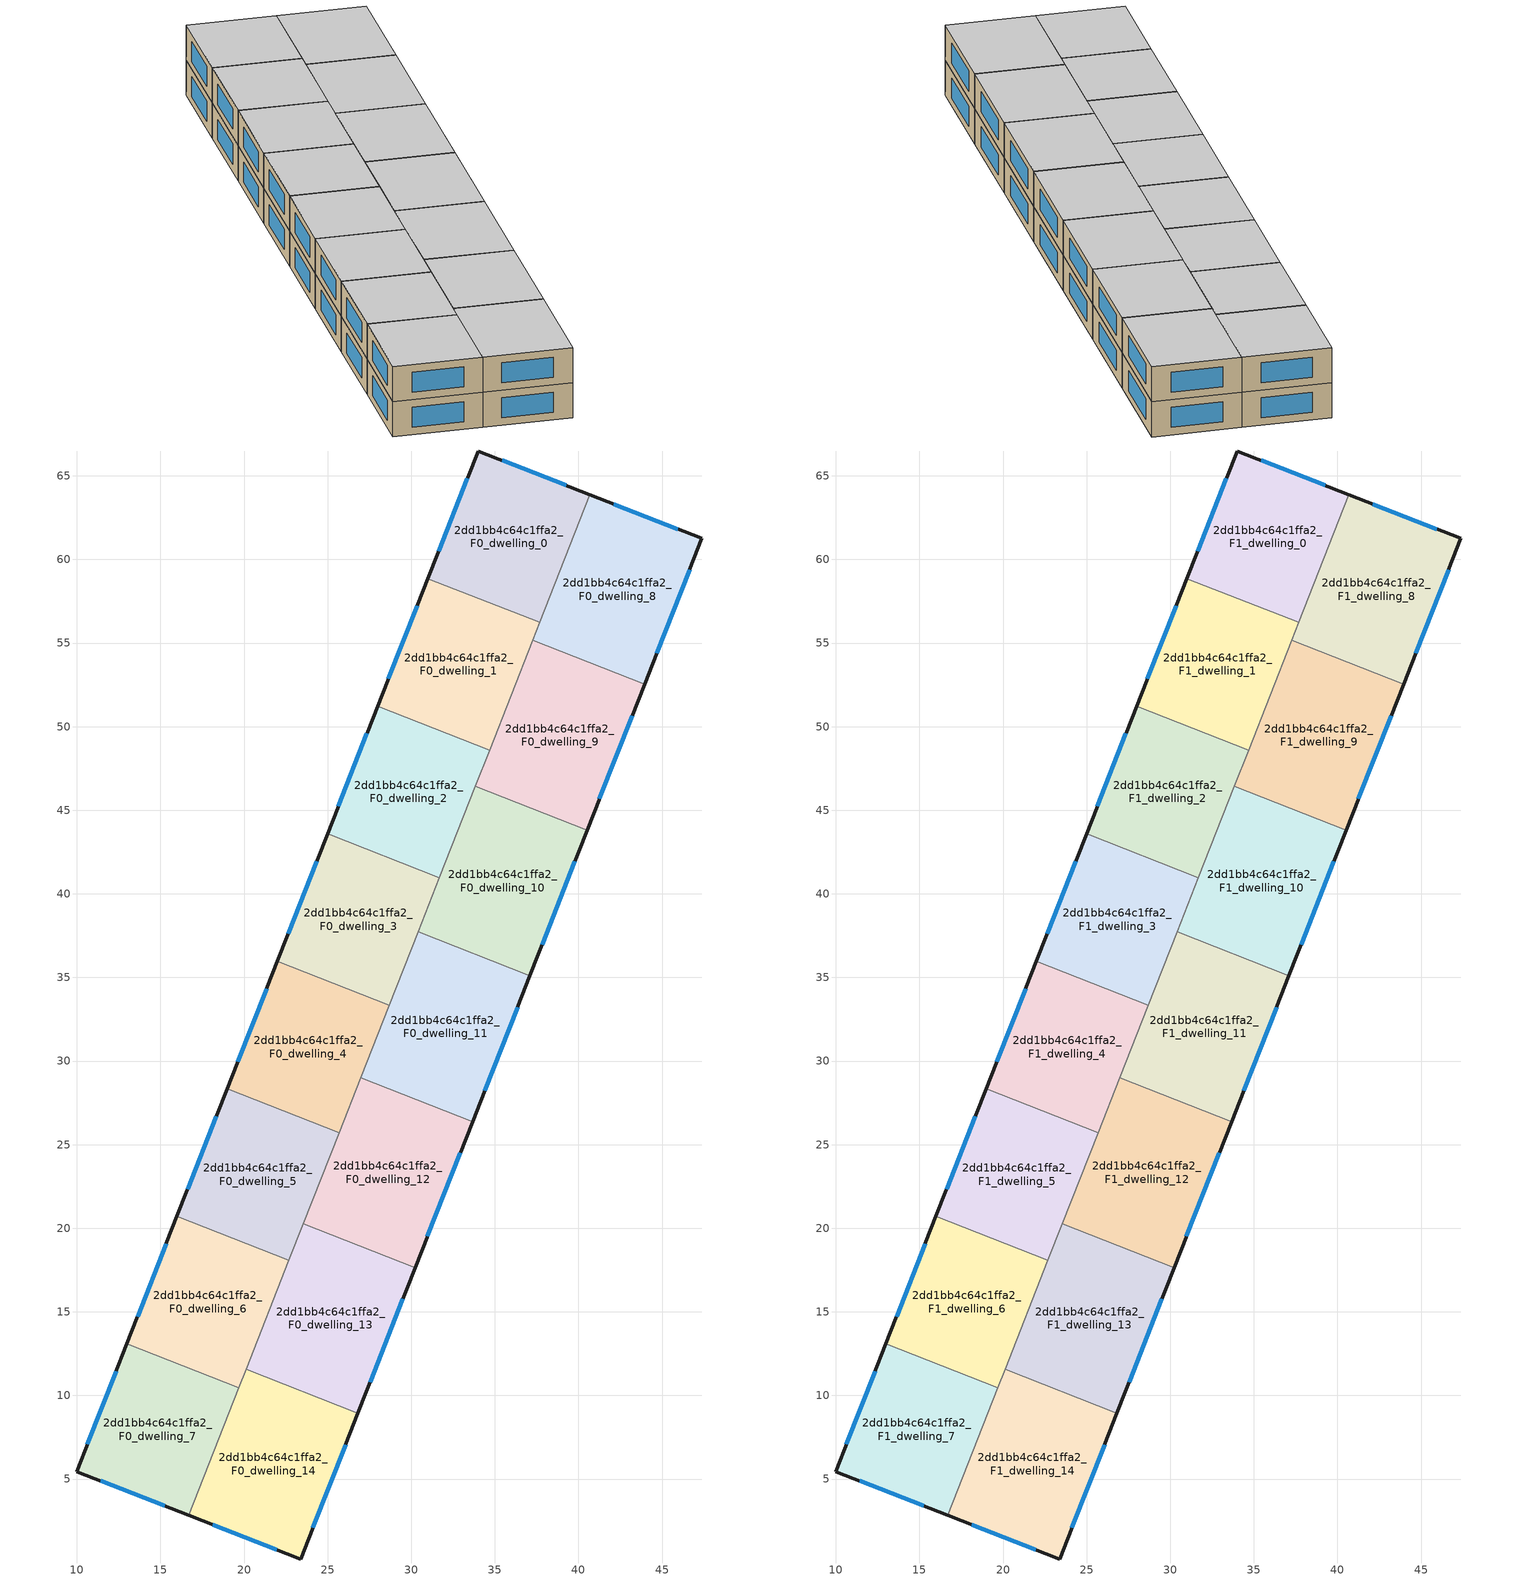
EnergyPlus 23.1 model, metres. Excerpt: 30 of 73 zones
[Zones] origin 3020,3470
2dd1bb4c64c1ffa2_F0_dwelling_0
 floor ground (EU_floor_Construction): 40.69,63.87 37.68,56.23 31,58.86 34,66.49 z0
 wall outside (EU_wall_Construction): 40.69,63.87 34,66.49 31,58.86 z0:3
 wall to 2dd1bb4c64c1ffa2_F0_dwelling_1 (EU_wall_Construction): 31,58.86 37.68,56.23 z0:3
 wall to 2dd1bb4c64c1ffa2_F0_dwelling_8 (EU_wall_Construction): 37.68,56.23 40.69,63.87 z0:3
 window (EU_Window_Construction): 33.35,64.85 31.64,60.49 / 39.26,64.43 35.43,65.93 z0.64:2.36
2dd1bb4c64c1ffa2_F0_dwelling_1
 floor ground (EU_floor_Construction): 37.68,56.23 34.68,48.6 27.99,51.23 31,58.86 z0
 wall outside (EU_wall_Construction): 31,58.86 27.99,51.23 z0:3
 wall to 2dd1bb4c64c1ffa2_F0_dwelling_2 (EU_wall_Construction): 27.99,51.23 34.68,48.6 z0:3
 wall to 2dd1bb4c64c1ffa2_F0_dwelling_9 (EU_wall_Construction): 34.68,48.6 37.26,55.16 z0:3
 wall to 2dd1bb4c64c1ffa2_F0_dwelling_8 (EU_wall_Construction): 37.26,55.16 37.68,56.23 z0:3
 window (EU_Window_Construction): 30.35,57.23 28.64,52.86 z0.64:2.36
2dd1bb4c64c1ffa2_F0_dwelling_10
 floor ground (EU_floor_Construction): 40.52,43.81 37.09,35.09 30.4,37.72 33.83,46.44 z0
 wall outside (EU_wall_Construction): 37.09,35.09 40.52,43.81 z0:3
 wall to 2dd1bb4c64c1ffa2_F0_dwelling_11 (EU_wall_Construction): 30.4,37.72 37.09,35.09 z0:3
 wall to 2dd1bb4c64c1ffa2_F0_dwelling_9 (EU_wall_Construction): 40.52,43.81 33.83,46.44 z0:3
 wall to 2dd1bb4c64c1ffa2_F0_dwelling_2 (EU_wall_Construction): 33.83,46.44 31.68,40.97 z0:3
 wall to 2dd1bb4c64c1ffa2_F0_dwelling_3 (EU_wall_Construction): 31.68,40.97 30.4,37.72 z0:3
 window (EU_Window_Construction): 37.83,36.96 39.79,41.94 z0.64:2.36
2dd1bb4c64c1ffa2_F0_dwelling_11
 floor ground (EU_floor_Construction): 37.09,35.09 33.66,26.37 26.97,29 30.4,37.72 z0
 wall outside (EU_wall_Construction): 33.66,26.37 37.09,35.09 z0:3
 wall to 2dd1bb4c64c1ffa2_F0_dwelling_12 (EU_wall_Construction): 26.97,29 33.66,26.37 z0:3
 wall to 2dd1bb4c64c1ffa2_F0_dwelling_3 (EU_wall_Construction): 30.4,37.72 28.68,33.33 z0:3
 wall to 2dd1bb4c64c1ffa2_F0_dwelling_4 (EU_wall_Construction): 28.68,33.33 26.97,29 z0:3
 window (EU_Window_Construction): 34.4,28.24 36.36,33.22 z0.64:2.36
2dd1bb4c64c1ffa2_F0_dwelling_12
 floor ground (EU_floor_Construction): 33.66,26.37 30.24,17.65 23.55,20.28 26.97,29 z0
 wall outside (EU_wall_Construction): 30.24,17.65 33.66,26.37 z0:3
 wall to 2dd1bb4c64c1ffa2_F0_dwelling_13 (EU_wall_Construction): 23.55,20.28 30.24,17.65 z0:3
 wall to 2dd1bb4c64c1ffa2_F0_dwelling_5 (EU_wall_Construction): 25.68,25.7 23.55,20.28 z0:3
 wall to 2dd1bb4c64c1ffa2_F0_dwelling_4 (EU_wall_Construction): 26.97,29 25.68,25.7 z0:3
 window (EU_Window_Construction): 30.97,19.52 32.93,24.5 z0.64:2.36
2dd1bb4c64c1ffa2_F0_dwelling_13
 floor ground (EU_floor_Construction): 30.24,17.65 26.81,8.93 20.12,11.56 23.55,20.28 z0
 wall outside (EU_wall_Construction): 26.81,8.93 30.24,17.65 z0:3
 wall to 2dd1bb4c64c1ffa2_F0_dwelling_14 (EU_wall_Construction): 20.12,11.56 26.81,8.93 z0:3
 wall to 2dd1bb4c64c1ffa2_F0_dwelling_6 (EU_wall_Construction): 22.68,18.07 20.12,11.56 z0:3
 wall to 2dd1bb4c64c1ffa2_F0_dwelling_5 (EU_wall_Construction): 23.55,20.28 22.68,18.08 z0:3
 window (EU_Window_Construction): 27.54,10.8 29.5,15.78 z0.64:2.36
2dd1bb4c64c1ffa2_F0_dwelling_14
 floor ground (EU_floor_Construction): 26.81,8.93 23.38,0.22 16.68,2.83 20.12,11.56 z0
 wall outside (EU_wall_Construction): 16.68,2.83 23.38,0.22 26.81,8.93 z0:3
 wall to 2dd1bb4c64c1ffa2_F0_dwelling_7 (EU_wall_Construction): 19.68,10.45 16.68,2.83 z0:3
 wall to 2dd1bb4c64c1ffa2_F0_dwelling_6 (EU_wall_Construction): 20.12,11.56 19.68,10.45 z0:3
 window (EU_Window_Construction): 24.11,2.08 26.07,7.06 / 18.12,2.27 21.95,0.78 z0.64:2.36
2dd1bb4c64c1ffa2_F0_dwelling_2
 floor ground (EU_floor_Construction): 34.68,48.6 31.68,40.96 24.99,43.6 27.99,51.23 z0
 wall outside (EU_wall_Construction): 27.99,51.23 24.99,43.6 z0:3
 wall to 2dd1bb4c64c1ffa2_F0_dwelling_3 (EU_wall_Construction): 24.99,43.6 31.68,40.96 z0:3
 wall to 2dd1bb4c64c1ffa2_F0_dwelling_9 (EU_wall_Construction): 33.83,46.44 34.68,48.6 z0:3
 window (EU_Window_Construction): 27.35,49.59 25.63,45.23 z0.64:2.36
2dd1bb4c64c1ffa2_F0_dwelling_3
 floor ground (EU_floor_Construction): 31.68,40.96 28.68,33.33 21.99,35.96 24.99,43.6 z0
 wall outside (EU_wall_Construction): 24.99,43.6 21.99,35.96 z0:3
 wall to 2dd1bb4c64c1ffa2_F0_dwelling_4 (EU_wall_Construction): 21.99,35.96 28.68,33.33 z0:3
 window (EU_Window_Construction): 24.35,41.96 22.63,37.6 z0.64:2.36
2dd1bb4c64c1ffa2_F0_dwelling_4
 floor ground (EU_floor_Construction): 28.68,33.33 25.68,25.7 18.99,28.33 21.99,35.96 z0
 wall outside (EU_wall_Construction): 21.99,35.96 18.99,28.33 z0:3
 wall to 2dd1bb4c64c1ffa2_F0_dwelling_5 (EU_wall_Construction): 18.99,28.33 25.68,25.7 z0:3
 window (EU_Window_Construction): 21.35,34.33 19.63,29.97 z0.64:2.36
2dd1bb4c64c1ffa2_F0_dwelling_5
 floor ground (EU_floor_Construction): 25.68,25.7 22.68,18.08 15.99,20.71 18.99,28.33 z0
 wall outside (EU_wall_Construction): 18.99,28.33 15.99,20.71 z0:3
 wall to 2dd1bb4c64c1ffa2_F0_dwelling_6 (EU_wall_Construction): 15.99,20.71 22.68,18.08 z0:3
 window (EU_Window_Construction): 18.35,26.7 16.63,22.34 z0.64:2.36
2dd1bb4c64c1ffa2_F0_dwelling_6
 floor ground (EU_floor_Construction): 22.68,18.08 19.68,10.45 12.99,13.08 15.99,20.71 z0
 wall outside (EU_wall_Construction): 15.99,20.71 12.99,13.08 z0:3
 wall to 2dd1bb4c64c1ffa2_F0_dwelling_7 (EU_wall_Construction): 12.99,13.08 19.68,10.45 z0:3
 window (EU_Window_Construction): 15.34,19.07 13.63,14.71 z0.64:2.36
2dd1bb4c64c1ffa2_F0_dwelling_7
 floor ground (EU_floor_Construction): 19.68,10.45 16.68,2.83 9.98,5.44 12.99,13.08 z0
 wall outside (EU_wall_Construction): 12.99,13.08 9.98,5.44 16.68,2.83 z0:3
 window (EU_Window_Construction): 11.42,4.88 15.25,3.39 / 12.34,11.44 10.63,7.08 z0.64:2.36
2dd1bb4c64c1ffa2_F0_dwelling_8
 floor ground (EU_floor_Construction): 47.39,61.26 43.95,52.53 37.26,55.16 40.69,63.87 z0
 wall outside (EU_wall_Construction): 43.95,52.53 47.39,61.26 40.69,63.87 z0:3
 wall to 2dd1bb4c64c1ffa2_F0_dwelling_9 (EU_wall_Construction): 37.26,55.16 43.95,52.53 z0:3
 window (EU_Window_Construction): 45.95,61.82 42.12,63.31 / 44.69,54.4 46.65,59.39 z0.64:2.36
2dd1bb4c64c1ffa2_F0_dwelling_9
 floor ground (EU_floor_Construction): 43.95,52.53 40.52,43.81 33.83,46.44 37.26,55.16 z0
 wall outside (EU_wall_Construction): 40.52,43.81 43.95,52.53 z0:3
 window (EU_Window_Construction): 41.26,45.68 43.22,50.66 z0.64:2.36
2dd1bb4c64c1ffa2_F1_dwelling_0
 floor to 2dd1bb4c64c1ffa2_F0_dwelling_0 (EU_floor_Construction): 40.69,63.87 37.68,56.23 31,58.86 34,66.49 z3
 wall outside (EU_wall_Construction): 40.69,63.87 34,66.49 31,58.86 z3:6
 wall to 2dd1bb4c64c1ffa2_F1_dwelling_1 (EU_wall_Construction): 31,58.86 37.68,56.23 z3:6
 wall to 2dd1bb4c64c1ffa2_F1_dwelling_8 (EU_wall_Construction): 37.68,56.23 40.69,63.87 z3:6
 window (EU_Window_Construction): 33.35,64.85 31.64,60.49 / 39.26,64.43 35.43,65.93 z3.64:5.36
 ceiling to 2dd1bb4c64c1ffa2_F2_dwelling_0 (EU_floor_Construction): 37.68,56.23 40.69,63.87 34,66.49 31,58.86 z6
2dd1bb4c64c1ffa2_F1_dwelling_1
 floor to 2dd1bb4c64c1ffa2_F0_dwelling_1 (EU_floor_Construction): 37.68,56.23 34.68,48.6 27.99,51.23 31,58.86 z3
 wall outside (EU_wall_Construction): 31,58.86 27.99,51.23 z3:6
 wall to 2dd1bb4c64c1ffa2_F1_dwelling_2 (EU_wall_Construction): 27.99,51.23 34.68,48.6 z3:6
 wall to 2dd1bb4c64c1ffa2_F1_dwelling_9 (EU_wall_Construction): 34.68,48.6 37.26,55.16 z3:6
 wall to 2dd1bb4c64c1ffa2_F1_dwelling_8 (EU_wall_Construction): 37.26,55.16 37.68,56.23 z3:6
 window (EU_Window_Construction): 30.35,57.23 28.64,52.86 z3.64:5.36
 ceiling to 2dd1bb4c64c1ffa2_F2_dwelling_1 (EU_floor_Construction): 34.68,48.6 37.68,56.23 31,58.86 27.99,51.23 z6
2dd1bb4c64c1ffa2_F1_dwelling_10
 floor to 2dd1bb4c64c1ffa2_F0_dwelling_10 (EU_floor_Construction): 40.52,43.81 37.09,35.09 30.4,37.72 33.83,46.44 z3
 wall outside (EU_wall_Construction): 37.09,35.09 40.52,43.81 z3:6
 wall to 2dd1bb4c64c1ffa2_F1_dwelling_11 (EU_wall_Construction): 30.4,37.72 37.09,35.09 z3:6
 wall to 2dd1bb4c64c1ffa2_F1_dwelling_9 (EU_wall_Construction): 40.52,43.81 33.83,46.44 z3:6
 wall to 2dd1bb4c64c1ffa2_F1_dwelling_2 (EU_wall_Construction): 33.83,46.44 31.68,40.97 z3:6
 wall to 2dd1bb4c64c1ffa2_F1_dwelling_3 (EU_wall_Construction): 31.68,40.97 30.4,37.72 z3:6
 window (EU_Window_Construction): 37.83,36.96 39.79,41.94 z3.64:5.36
 ceiling to 2dd1bb4c64c1ffa2_F2_dwelling_10 (EU_floor_Construction): 37.09,35.09 40.52,43.81 33.83,46.44 30.4,37.72 z6
2dd1bb4c64c1ffa2_F1_dwelling_11
 floor to 2dd1bb4c64c1ffa2_F0_dwelling_11 (EU_floor_Construction): 37.09,35.09 33.66,26.37 26.97,29 30.4,37.72 z3
 wall outside (EU_wall_Construction): 33.66,26.37 37.09,35.09 z3:6
 wall to 2dd1bb4c64c1ffa2_F1_dwelling_12 (EU_wall_Construction): 26.97,29 33.66,26.37 z3:6
 wall to 2dd1bb4c64c1ffa2_F1_dwelling_3 (EU_wall_Construction): 30.4,37.72 28.68,33.33 z3:6
 wall to 2dd1bb4c64c1ffa2_F1_dwelling_4 (EU_wall_Construction): 28.68,33.33 26.97,29 z3:6
 window (EU_Window_Construction): 34.4,28.24 36.36,33.22 z3.64:5.36
 ceiling to 2dd1bb4c64c1ffa2_F2_dwelling_11 (EU_floor_Construction): 33.66,26.37 37.09,35.09 30.4,37.72 26.97,29 z6
2dd1bb4c64c1ffa2_F1_dwelling_12
 floor to 2dd1bb4c64c1ffa2_F0_dwelling_12 (EU_floor_Construction): 33.66,26.37 30.24,17.65 23.55,20.28 26.97,29 z3
 wall outside (EU_wall_Construction): 30.24,17.65 33.66,26.37 z3:6
 wall to 2dd1bb4c64c1ffa2_F1_dwelling_13 (EU_wall_Construction): 23.55,20.28 30.24,17.65 z3:6
 wall to 2dd1bb4c64c1ffa2_F1_dwelling_5 (EU_wall_Construction): 25.68,25.7 23.55,20.28 z3:6
 wall to 2dd1bb4c64c1ffa2_F1_dwelling_4 (EU_wall_Construction): 26.97,29 25.68,25.7 z3:6
 window (EU_Window_Construction): 30.97,19.52 32.93,24.5 z3.64:5.36
 ceiling to 2dd1bb4c64c1ffa2_F2_dwelling_12 (EU_floor_Construction): 30.24,17.65 33.66,26.37 26.97,29 23.55,20.28 z6
2dd1bb4c64c1ffa2_F1_dwelling_13
 floor to 2dd1bb4c64c1ffa2_F0_dwelling_13 (EU_floor_Construction): 30.24,17.65 26.81,8.93 20.12,11.56 23.55,20.28 z3
 wall outside (EU_wall_Construction): 26.81,8.93 30.24,17.65 z3:6
 wall to 2dd1bb4c64c1ffa2_F1_dwelling_14 (EU_wall_Construction): 20.12,11.56 26.81,8.93 z3:6
 wall to 2dd1bb4c64c1ffa2_F1_dwelling_6 (EU_wall_Construction): 22.68,18.07 20.12,11.56 z3:6
 wall to 2dd1bb4c64c1ffa2_F1_dwelling_5 (EU_wall_Construction): 23.55,20.28 22.68,18.08 z3:6
 window (EU_Window_Construction): 27.54,10.8 29.5,15.78 z3.64:5.36
 ceiling to 2dd1bb4c64c1ffa2_F2_dwelling_13 (EU_floor_Construction): 26.81,8.93 30.24,17.65 23.55,20.28 20.12,11.56 z6
2dd1bb4c64c1ffa2_F1_dwelling_14
 floor to 2dd1bb4c64c1ffa2_F0_dwelling_14 (EU_floor_Construction): 26.81,8.93 23.38,0.22 16.68,2.83 20.12,11.56 z3
 wall outside (EU_wall_Construction): 16.68,2.83 23.38,0.22 26.81,8.93 z3:6
 wall to 2dd1bb4c64c1ffa2_F1_dwelling_7 (EU_wall_Construction): 19.68,10.45 16.68,2.83 z3:6
 wall to 2dd1bb4c64c1ffa2_F1_dwelling_6 (EU_wall_Construction): 20.12,11.56 19.68,10.45 z3:6
 window (EU_Window_Construction): 24.11,2.08 26.07,7.06 / 18.12,2.27 21.95,0.78 z3.64:5.36
 ceiling to 2dd1bb4c64c1ffa2_F2_dwelling_14 (EU_floor_Construction): 23.38,0.22 26.81,8.93 20.12,11.56 16.68,2.83 z6
2dd1bb4c64c1ffa2_F1_dwelling_2
 floor to 2dd1bb4c64c1ffa2_F0_dwelling_2 (EU_floor_Construction): 34.68,48.6 31.68,40.96 24.99,43.6 27.99,51.23 z3
 wall outside (EU_wall_Construction): 27.99,51.23 24.99,43.6 z3:6
 wall to 2dd1bb4c64c1ffa2_F1_dwelling_3 (EU_wall_Construction): 24.99,43.6 31.68,40.96 z3:6
 wall to 2dd1bb4c64c1ffa2_F1_dwelling_9 (EU_wall_Construction): 33.83,46.44 34.68,48.6 z3:6
 window (EU_Window_Construction): 27.35,49.59 25.63,45.23 z3.64:5.36
 ceiling to 2dd1bb4c64c1ffa2_F2_dwelling_2 (EU_floor_Construction): 31.68,40.96 34.68,48.6 27.99,51.23 24.99,43.6 z6
2dd1bb4c64c1ffa2_F1_dwelling_3
 floor to 2dd1bb4c64c1ffa2_F0_dwelling_3 (EU_floor_Construction): 31.68,40.96 28.68,33.33 21.99,35.96 24.99,43.6 z3
 wall outside (EU_wall_Construction): 24.99,43.6 21.99,35.96 z3:6
 wall to 2dd1bb4c64c1ffa2_F1_dwelling_4 (EU_wall_Construction): 21.99,35.96 28.68,33.33 z3:6
 window (EU_Window_Construction): 24.35,41.96 22.63,37.6 z3.64:5.36
 ceiling to 2dd1bb4c64c1ffa2_F2_dwelling_3 (EU_floor_Construction): 28.68,33.33 31.68,40.96 24.99,43.6 21.99,35.96 z6
2dd1bb4c64c1ffa2_F1_dwelling_4
 floor to 2dd1bb4c64c1ffa2_F0_dwelling_4 (EU_floor_Construction): 28.68,33.33 25.68,25.7 18.99,28.33 21.99,35.96 z3
 wall outside (EU_wall_Construction): 21.99,35.96 18.99,28.33 z3:6
 wall to 2dd1bb4c64c1ffa2_F1_dwelling_5 (EU_wall_Construction): 18.99,28.33 25.68,25.7 z3:6
 window (EU_Window_Construction): 21.35,34.33 19.63,29.97 z3.64:5.36
 ceiling to 2dd1bb4c64c1ffa2_F2_dwelling_4 (EU_floor_Construction): 25.68,25.7 28.68,33.33 21.99,35.96 18.99,28.33 z6
2dd1bb4c64c1ffa2_F1_dwelling_5
 floor to 2dd1bb4c64c1ffa2_F0_dwelling_5 (EU_floor_Construction): 25.68,25.7 22.68,18.08 15.99,20.71 18.99,28.33 z3
 wall outside (EU_wall_Construction): 18.99,28.33 15.99,20.71 z3:6
 wall to 2dd1bb4c64c1ffa2_F1_dwelling_6 (EU_wall_Construction): 15.99,20.71 22.68,18.08 z3:6
 window (EU_Window_Construction): 18.35,26.7 16.63,22.34 z3.64:5.36
 ceiling to 2dd1bb4c64c1ffa2_F2_dwelling_5 (EU_floor_Construction): 22.68,18.08 25.68,25.7 18.99,28.33 15.99,20.71 z6
2dd1bb4c64c1ffa2_F1_dwelling_6
 floor to 2dd1bb4c64c1ffa2_F0_dwelling_6 (EU_floor_Construction): 22.68,18.08 19.68,10.45 12.99,13.08 15.99,20.71 z3
 wall outside (EU_wall_Construction): 15.99,20.71 12.99,13.08 z3:6
 wall to 2dd1bb4c64c1ffa2_F1_dwelling_7 (EU_wall_Construction): 12.99,13.08 19.68,10.45 z3:6
 window (EU_Window_Construction): 15.34,19.07 13.63,14.71 z3.64:5.36
 ceiling to 2dd1bb4c64c1ffa2_F2_dwelling_6 (EU_floor_Construction): 19.68,10.45 22.68,18.08 15.99,20.71 12.99,13.08 z6
2dd1bb4c64c1ffa2_F1_dwelling_7
 floor to 2dd1bb4c64c1ffa2_F0_dwelling_7 (EU_floor_Construction): 19.68,10.45 16.68,2.83 9.98,5.44 12.99,13.08 z3
 wall outside (EU_wall_Construction): 12.99,13.08 9.98,5.44 16.68,2.83 z3:6
 window (EU_Window_Construction): 11.42,4.88 15.25,3.39 / 12.34,11.44 10.63,7.08 z3.64:5.36
 ceiling to 2dd1bb4c64c1ffa2_F2_dwelling_7 (EU_floor_Construction): 16.68,2.83 19.68,10.45 12.99,13.08 9.98,5.44 z6
2dd1bb4c64c1ffa2_F1_dwelling_8
 floor to 2dd1bb4c64c1ffa2_F0_dwelling_8 (EU_floor_Construction): 47.39,61.26 43.95,52.53 37.26,55.16 40.69,63.87 z3
 wall outside (EU_wall_Construction): 43.95,52.53 47.39,61.26 40.69,63.87 z3:6
 wall to 2dd1bb4c64c1ffa2_F1_dwelling_9 (EU_wall_Construction): 37.26,55.16 43.95,52.53 z3:6
 window (EU_Window_Construction): 45.95,61.82 42.12,63.31 / 44.69,54.4 46.65,59.39 z3.64:5.36
 ceiling to 2dd1bb4c64c1ffa2_F2_dwelling_8 (EU_floor_Construction): 43.95,52.53 47.39,61.26 40.69,63.87 37.26,55.16 z6
2dd1bb4c64c1ffa2_F1_dwelling_9
 floor to 2dd1bb4c64c1ffa2_F0_dwelling_9 (EU_floor_Construction): 43.95,52.53 40.52,43.81 33.83,46.44 37.26,55.16 z3
 wall outside (EU_wall_Construction): 40.52,43.81 43.95,52.53 z3:6
 window (EU_Window_Construction): 41.26,45.68 43.22,50.66 z3.64:5.36
 ceiling to 2dd1bb4c64c1ffa2_F2_dwelling_9 (EU_floor_Construction): 40.52,43.81 43.95,52.53 37.26,55.16 33.83,46.44 z6
[Building]
EU S2 Campaign: North Axis=0; Terrain=City; Solar Distribution=FullExterior
[Site:Location]
Yerevan-Zvartnots.Intl.AP: Latitude=40.15; Longitude=44.383; Time Zone=4; Elevation=854
[SizingPeriod:WeatherFileDays]
AnnualSizingPeriod: Begin Month=1; Begin Day of Month=1; End Month=12; End Day of Month=31; Day of Week for Start Day=Monday; Use Weather File Daylight Saving Period=No; Use Weather File Rain and Snow Indicators=No
[MATERIAL]
EU_InternalMass_Material: Roughness=MediumRough; Thickness=0.1; Conductivity=1; Density=1800; Specific Heat=900; Thermal Absorptance=0.9; Solar Absorptance=0.7; Visible Absorptance=0.7
[MATERIAL:NOMASS] Roughness=MediumRough; Thermal Absorptance=0.9; Solar Absorptance=0.7; Visible Absorptance=0.7
Name | Thermal Resistance
EU_wall_NoMass | 1.05043
EU_floor_NoMass | 0.478065
[WINDOWMATERIAL:SIMPLEGLAZINGSYSTEM]
EU_Window_SimpleGlazing: UFactor=2.5566; Solar Heat Gain Coefficient=0.75; Visible Transmittance=0.75
[CONSTRUCTION]
EU_wall_Construction: EU_wall_NoMass
EU_floor_Construction: EU_floor_NoMass
EU_Window_Construction: EU_Window_SimpleGlazing
EU_InternalMass_Construction: EU_InternalMass_Material
[ZONE] Type=1; Multiplier=1; Ceiling Height=autocalculate; Floor Area=autocalculate; Part of Total Floor Area=Yes
Name | Volume
2dd1bb4c64c1ffa2_F0_dwelling_0; 2dd1bb4c64c1ffa2_F1_dwelling_0 | 176.827
2dd1bb4c64c1ffa2_F0_dwelling_1; 2dd1bb4c64c1ffa2_F1_dwelling_1 | 176.84
2dd1bb4c64c1ffa2_F0_dwelling_10; 2dd1bb4c64c1ffa2_F1_dwelling_10; 2dd1bb4c64c1ffa2_F0_dwelling_11; 2dd1bb4c64c1ffa2_F1_dwelling_11 | 202.08
2dd1bb4c64c1ffa2_F0_dwelling_12; 2dd1bb4c64c1ffa2_F1_dwelling_12; 2dd1bb4c64c1ffa2_F0_dwelling_13; 2dd1bb4c64c1ffa2_F1_dwelling_13 | 202.081
2dd1bb4c64c1ffa2_F0_dwelling_14; 2dd1bb4c64c1ffa2_F1_dwelling_14 | 202.078
2dd1bb4c64c1ffa2_F0_dwelling_2; 2dd1bb4c64c1ffa2_F1_dwelling_2 | 176.832
2dd1bb4c64c1ffa2_F0_dwelling_3; 2dd1bb4c64c1ffa2_F1_dwelling_3 | 176.833
2dd1bb4c64c1ffa2_F0_dwelling_4; 2dd1bb4c64c1ffa2_F1_dwelling_4 | 176.828
2dd1bb4c64c1ffa2_F0_dwelling_5; 2dd1bb4c64c1ffa2_F1_dwelling_5 | 176.826
2dd1bb4c64c1ffa2_F0_dwelling_6; 2dd1bb4c64c1ffa2_F1_dwelling_6 | 176.835
2dd1bb4c64c1ffa2_F0_dwelling_7; 2dd1bb4c64c1ffa2_F1_dwelling_7 | 176.821
2dd1bb4c64c1ffa2_F0_dwelling_8; 2dd1bb4c64c1ffa2_F1_dwelling_8 | 202.061
2dd1bb4c64c1ffa2_F0_dwelling_9; 2dd1bb4c64c1ffa2_F1_dwelling_9 | 202.088
[INTERNALMASS] Construction=EU_InternalMass_Construction
Name | Zone or ZoneList | Surface Area
2dd1bb4c64c1ffa2_F0_dwelling_0_EU_InternalMass | 2dd1bb4c64c1ffa2_F0_dwelling_0 | 58.9423
2dd1bb4c64c1ffa2_F0_dwelling_1_EU_InternalMass | 2dd1bb4c64c1ffa2_F0_dwelling_1 | 58.9466
2dd1bb4c64c1ffa2_F0_dwelling_2_EU_InternalMass | 2dd1bb4c64c1ffa2_F0_dwelling_2 | 58.9439
2dd1bb4c64c1ffa2_F0_dwelling_3_EU_InternalMass | 2dd1bb4c64c1ffa2_F0_dwelling_3 | 58.9445
2dd1bb4c64c1ffa2_F0_dwelling_4_EU_InternalMass | 2dd1bb4c64c1ffa2_F0_dwelling_4 | 58.9428
2dd1bb4c64c1ffa2_F0_dwelling_5_EU_InternalMass | 2dd1bb4c64c1ffa2_F0_dwelling_5 | 58.9419
2dd1bb4c64c1ffa2_F0_dwelling_6_EU_InternalMass | 2dd1bb4c64c1ffa2_F0_dwelling_6 | 58.9451
2dd1bb4c64c1ffa2_F0_dwelling_7_EU_InternalMass | 2dd1bb4c64c1ffa2_F0_dwelling_7 | 58.9403
2dd1bb4c64c1ffa2_F0_dwelling_8_EU_InternalMass | 2dd1bb4c64c1ffa2_F0_dwelling_8 | 67.3572
2dd1bb4c64c1ffa2_F0_dwelling_9_EU_InternalMass | 2dd1bb4c64c1ffa2_F0_dwelling_9 | 67.3628
2dd1bb4c64c1ffa2_F0_dwelling_10_EU_InternalMass | 2dd1bb4c64c1ffa2_F0_dwelling_10 | 67.3601
2dd1bb4c64c1ffa2_F0_dwelling_11_EU_InternalMass | 2dd1bb4c64c1ffa2_F0_dwelling_11 | 67.3601
2dd1bb4c64c1ffa2_F0_dwelling_12_EU_InternalMass | 2dd1bb4c64c1ffa2_F0_dwelling_12 | 67.3601
2dd1bb4c64c1ffa2_F0_dwelling_13_EU_InternalMass | 2dd1bb4c64c1ffa2_F0_dwelling_13 | 67.3601
2dd1bb4c64c1ffa2_F0_dwelling_14_EU_InternalMass | 2dd1bb4c64c1ffa2_F0_dwelling_14 | 67.3595
2dd1bb4c64c1ffa2_F1_dwelling_0_EU_InternalMass | 2dd1bb4c64c1ffa2_F1_dwelling_0 | 58.9423
2dd1bb4c64c1ffa2_F1_dwelling_1_EU_InternalMass | 2dd1bb4c64c1ffa2_F1_dwelling_1 | 58.9466
2dd1bb4c64c1ffa2_F1_dwelling_2_EU_InternalMass | 2dd1bb4c64c1ffa2_F1_dwelling_2 | 58.9439
2dd1bb4c64c1ffa2_F1_dwelling_3_EU_InternalMass | 2dd1bb4c64c1ffa2_F1_dwelling_3 | 58.9445
2dd1bb4c64c1ffa2_F1_dwelling_4_EU_InternalMass | 2dd1bb4c64c1ffa2_F1_dwelling_4 | 58.9428
2dd1bb4c64c1ffa2_F1_dwelling_5_EU_InternalMass | 2dd1bb4c64c1ffa2_F1_dwelling_5 | 58.9419
2dd1bb4c64c1ffa2_F1_dwelling_6_EU_InternalMass | 2dd1bb4c64c1ffa2_F1_dwelling_6 | 58.9451
2dd1bb4c64c1ffa2_F1_dwelling_7_EU_InternalMass | 2dd1bb4c64c1ffa2_F1_dwelling_7 | 58.9403
2dd1bb4c64c1ffa2_F1_dwelling_8_EU_InternalMass | 2dd1bb4c64c1ffa2_F1_dwelling_8 | 67.3572
2dd1bb4c64c1ffa2_F1_dwelling_9_EU_InternalMass | 2dd1bb4c64c1ffa2_F1_dwelling_9 | 67.3628
2dd1bb4c64c1ffa2_F1_dwelling_10_EU_InternalMass | 2dd1bb4c64c1ffa2_F1_dwelling_10 | 67.3601
2dd1bb4c64c1ffa2_F1_dwelling_11_EU_InternalMass | 2dd1bb4c64c1ffa2_F1_dwelling_11 | 67.3601
2dd1bb4c64c1ffa2_F1_dwelling_12_EU_InternalMass | 2dd1bb4c64c1ffa2_F1_dwelling_12 | 67.3601
2dd1bb4c64c1ffa2_F1_dwelling_13_EU_InternalMass | 2dd1bb4c64c1ffa2_F1_dwelling_13 | 67.3601
2dd1bb4c64c1ffa2_F1_dwelling_14_EU_InternalMass | 2dd1bb4c64c1ffa2_F1_dwelling_14 | 67.3595
[OTHEREQUIPMENT] Fuel Type=Electricity; Design Level Calculation Method=Watts/Area; Power per Zone Floor Area=1; Fraction Latent=0; Fraction Radiant=0; Fraction Lost=0; Carbon Dioxide Generation Rate=0; EndUse Subcategory=EU_Step8_InternalGains
Name | Zone or ZoneList or Space or SpaceList | Schedule
EU_Step8_InternalGain_2dd1bb4c64c1ffa2_F0_dwelling_0_f000 | 2dd1bb4c64c1ffa2_F0_dwelling_0 | EU_Step8_GainSchedule_2dd1bb4c64c1ffa2_F0_dwelling_0_f000
EU_Step8_InternalGain_2dd1bb4c64c1ffa2_F0_dwelling_1_f000 | 2dd1bb4c64c1ffa2_F0_dwelling_1 | EU_Step8_GainSchedule_2dd1bb4c64c1ffa2_F0_dwelling_1_f000
EU_Step8_InternalGain_2dd1bb4c64c1ffa2_F0_dwelling_2_f000 | 2dd1bb4c64c1ffa2_F0_dwelling_2 | EU_Step8_GainSchedule_2dd1bb4c64c1ffa2_F0_dwelling_2_f000
EU_Step8_InternalGain_2dd1bb4c64c1ffa2_F0_dwelling_3_f000 | 2dd1bb4c64c1ffa2_F0_dwelling_3 | EU_Step8_GainSchedule_2dd1bb4c64c1ffa2_F0_dwelling_3_f000
EU_Step8_InternalGain_2dd1bb4c64c1ffa2_F0_dwelling_4_f000 | 2dd1bb4c64c1ffa2_F0_dwelling_4 | EU_Step8_GainSchedule_2dd1bb4c64c1ffa2_F0_dwelling_4_f000
EU_Step8_InternalGain_2dd1bb4c64c1ffa2_F0_dwelling_5_f000 | 2dd1bb4c64c1ffa2_F0_dwelling_5 | EU_Step8_GainSchedule_2dd1bb4c64c1ffa2_F0_dwelling_5_f000
EU_Step8_InternalGain_2dd1bb4c64c1ffa2_F0_dwelling_6_f000 | 2dd1bb4c64c1ffa2_F0_dwelling_6 | EU_Step8_GainSchedule_2dd1bb4c64c1ffa2_F0_dwelling_6_f000
EU_Step8_InternalGain_2dd1bb4c64c1ffa2_F0_dwelling_7_f000 | 2dd1bb4c64c1ffa2_F0_dwelling_7 | EU_Step8_GainSchedule_2dd1bb4c64c1ffa2_F0_dwelling_7_f000
EU_Step8_InternalGain_2dd1bb4c64c1ffa2_F0_dwelling_8_f000 | 2dd1bb4c64c1ffa2_F0_dwelling_8 | EU_Step8_GainSchedule_2dd1bb4c64c1ffa2_F0_dwelling_8_f000
EU_Step8_InternalGain_2dd1bb4c64c1ffa2_F0_dwelling_9_f000 | 2dd1bb4c64c1ffa2_F0_dwelling_9 | EU_Step8_GainSchedule_2dd1bb4c64c1ffa2_F0_dwelling_9_f000
EU_Step8_InternalGain_2dd1bb4c64c1ffa2_F0_dwelling_10_f000 | 2dd1bb4c64c1ffa2_F0_dwelling_10 | EU_Step8_GainSchedule_2dd1bb4c64c1ffa2_F0_dwelling_10_f000
EU_Step8_InternalGain_2dd1bb4c64c1ffa2_F0_dwelling_11_f000 | 2dd1bb4c64c1ffa2_F0_dwelling_11 | EU_Step8_GainSchedule_2dd1bb4c64c1ffa2_F0_dwelling_11_f000
EU_Step8_InternalGain_2dd1bb4c64c1ffa2_F0_dwelling_12_f000 | 2dd1bb4c64c1ffa2_F0_dwelling_12 | EU_Step8_GainSchedule_2dd1bb4c64c1ffa2_F0_dwelling_12_f000
EU_Step8_InternalGain_2dd1bb4c64c1ffa2_F0_dwelling_13_f000 | 2dd1bb4c64c1ffa2_F0_dwelling_13 | EU_Step8_GainSchedule_2dd1bb4c64c1ffa2_F0_dwelling_13_f000
EU_Step8_InternalGain_2dd1bb4c64c1ffa2_F0_dwelling_14_f000 | 2dd1bb4c64c1ffa2_F0_dwelling_14 | EU_Step8_GainSchedule_2dd1bb4c64c1ffa2_F0_dwelling_14_f000
EU_Step8_InternalGain_2dd1bb4c64c1ffa2_F1_dwelling_0_f000 | 2dd1bb4c64c1ffa2_F1_dwelling_0 | EU_Step8_GainSchedule_2dd1bb4c64c1ffa2_F1_dwelling_0_f000
EU_Step8_InternalGain_2dd1bb4c64c1ffa2_F1_dwelling_1_f000 | 2dd1bb4c64c1ffa2_F1_dwelling_1 | EU_Step8_GainSchedule_2dd1bb4c64c1ffa2_F1_dwelling_1_f000
EU_Step8_InternalGain_2dd1bb4c64c1ffa2_F1_dwelling_2_f000 | 2dd1bb4c64c1ffa2_F1_dwelling_2 | EU_Step8_GainSchedule_2dd1bb4c64c1ffa2_F1_dwelling_2_f000
EU_Step8_InternalGain_2dd1bb4c64c1ffa2_F1_dwelling_3_f000 | 2dd1bb4c64c1ffa2_F1_dwelling_3 | EU_Step8_GainSchedule_2dd1bb4c64c1ffa2_F1_dwelling_3_f000
EU_Step8_InternalGain_2dd1bb4c64c1ffa2_F1_dwelling_4_f000 | 2dd1bb4c64c1ffa2_F1_dwelling_4 | EU_Step8_GainSchedule_2dd1bb4c64c1ffa2_F1_dwelling_4_f000
EU_Step8_InternalGain_2dd1bb4c64c1ffa2_F1_dwelling_5_f000 | 2dd1bb4c64c1ffa2_F1_dwelling_5 | EU_Step8_GainSchedule_2dd1bb4c64c1ffa2_F1_dwelling_5_f000
EU_Step8_InternalGain_2dd1bb4c64c1ffa2_F1_dwelling_6_f000 | 2dd1bb4c64c1ffa2_F1_dwelling_6 | EU_Step8_GainSchedule_2dd1bb4c64c1ffa2_F1_dwelling_6_f000
EU_Step8_InternalGain_2dd1bb4c64c1ffa2_F1_dwelling_7_f000 | 2dd1bb4c64c1ffa2_F1_dwelling_7 | EU_Step8_GainSchedule_2dd1bb4c64c1ffa2_F1_dwelling_7_f000
EU_Step8_InternalGain_2dd1bb4c64c1ffa2_F1_dwelling_8_f000 | 2dd1bb4c64c1ffa2_F1_dwelling_8 | EU_Step8_GainSchedule_2dd1bb4c64c1ffa2_F1_dwelling_8_f000
EU_Step8_InternalGain_2dd1bb4c64c1ffa2_F1_dwelling_9_f000 | 2dd1bb4c64c1ffa2_F1_dwelling_9 | EU_Step8_GainSchedule_2dd1bb4c64c1ffa2_F1_dwelling_9_f000
EU_Step8_InternalGain_2dd1bb4c64c1ffa2_F1_dwelling_10_f000 | 2dd1bb4c64c1ffa2_F1_dwelling_10 | EU_Step8_GainSchedule_2dd1bb4c64c1ffa2_F1_dwelling_10_f000
EU_Step8_InternalGain_2dd1bb4c64c1ffa2_F1_dwelling_11_f000 | 2dd1bb4c64c1ffa2_F1_dwelling_11 | EU_Step8_GainSchedule_2dd1bb4c64c1ffa2_F1_dwelling_11_f000
EU_Step8_InternalGain_2dd1bb4c64c1ffa2_F1_dwelling_12_f000 | 2dd1bb4c64c1ffa2_F1_dwelling_12 | EU_Step8_GainSchedule_2dd1bb4c64c1ffa2_F1_dwelling_12_f000
EU_Step8_InternalGain_2dd1bb4c64c1ffa2_F1_dwelling_13_f000 | 2dd1bb4c64c1ffa2_F1_dwelling_13 | EU_Step8_GainSchedule_2dd1bb4c64c1ffa2_F1_dwelling_13_f000
EU_Step8_InternalGain_2dd1bb4c64c1ffa2_F1_dwelling_14_f000 | 2dd1bb4c64c1ffa2_F1_dwelling_14 | EU_Step8_GainSchedule_2dd1bb4c64c1ffa2_F1_dwelling_14_f000
[ZONEVENTILATION:DESIGNFLOWRATE] Schedule=EU_AlwaysOn; Design Flow Rate Calculation Method=AirChanges/Hour; Air Changes per Hour=0.557805; Ventilation Type=Natural; Fan Pressure Rise=0; Fan Total Efficiency=1; Constant Term Coefficient=1; Temperature Term Coefficient=0; Velocity Term Coefficient=0; Velocity Squared Term Coefficient=0; Minimum Indoor Temperature=-100; Maximum Indoor Temperature=100; Delta Temperature=-100; Minimum Outdoor Temperature=-100; Maximum Outdoor Temperature=100; Maximum Wind Speed=40
Name | Zone or ZoneList or Space or SpaceList
EU_ConstantAir_2dd1bb4c64c1ffa2_F0_dwelling_0 | 2dd1bb4c64c1ffa2_F0_dwelling_0
EU_ConstantAir_2dd1bb4c64c1ffa2_F0_dwelling_1 | 2dd1bb4c64c1ffa2_F0_dwelling_1
EU_ConstantAir_2dd1bb4c64c1ffa2_F0_dwelling_2 | 2dd1bb4c64c1ffa2_F0_dwelling_2
EU_ConstantAir_2dd1bb4c64c1ffa2_F0_dwelling_3 | 2dd1bb4c64c1ffa2_F0_dwelling_3
EU_ConstantAir_2dd1bb4c64c1ffa2_F0_dwelling_4 | 2dd1bb4c64c1ffa2_F0_dwelling_4
EU_ConstantAir_2dd1bb4c64c1ffa2_F0_dwelling_5 | 2dd1bb4c64c1ffa2_F0_dwelling_5
EU_ConstantAir_2dd1bb4c64c1ffa2_F0_dwelling_6 | 2dd1bb4c64c1ffa2_F0_dwelling_6
EU_ConstantAir_2dd1bb4c64c1ffa2_F0_dwelling_7 | 2dd1bb4c64c1ffa2_F0_dwelling_7
EU_ConstantAir_2dd1bb4c64c1ffa2_F0_dwelling_8 | 2dd1bb4c64c1ffa2_F0_dwelling_8
EU_ConstantAir_2dd1bb4c64c1ffa2_F0_dwelling_9 | 2dd1bb4c64c1ffa2_F0_dwelling_9
EU_ConstantAir_2dd1bb4c64c1ffa2_F0_dwelling_10 | 2dd1bb4c64c1ffa2_F0_dwelling_10
EU_ConstantAir_2dd1bb4c64c1ffa2_F0_dwelling_11 | 2dd1bb4c64c1ffa2_F0_dwelling_11
EU_ConstantAir_2dd1bb4c64c1ffa2_F0_dwelling_12 | 2dd1bb4c64c1ffa2_F0_dwelling_12
EU_ConstantAir_2dd1bb4c64c1ffa2_F0_dwelling_13 | 2dd1bb4c64c1ffa2_F0_dwelling_13
EU_ConstantAir_2dd1bb4c64c1ffa2_F0_dwelling_14 | 2dd1bb4c64c1ffa2_F0_dwelling_14
EU_ConstantAir_2dd1bb4c64c1ffa2_F1_dwelling_0 | 2dd1bb4c64c1ffa2_F1_dwelling_0
EU_ConstantAir_2dd1bb4c64c1ffa2_F1_dwelling_1 | 2dd1bb4c64c1ffa2_F1_dwelling_1
EU_ConstantAir_2dd1bb4c64c1ffa2_F1_dwelling_2 | 2dd1bb4c64c1ffa2_F1_dwelling_2
EU_ConstantAir_2dd1bb4c64c1ffa2_F1_dwelling_3 | 2dd1bb4c64c1ffa2_F1_dwelling_3
EU_ConstantAir_2dd1bb4c64c1ffa2_F1_dwelling_4 | 2dd1bb4c64c1ffa2_F1_dwelling_4
EU_ConstantAir_2dd1bb4c64c1ffa2_F1_dwelling_5 | 2dd1bb4c64c1ffa2_F1_dwelling_5
EU_ConstantAir_2dd1bb4c64c1ffa2_F1_dwelling_6 | 2dd1bb4c64c1ffa2_F1_dwelling_6
EU_ConstantAir_2dd1bb4c64c1ffa2_F1_dwelling_7 | 2dd1bb4c64c1ffa2_F1_dwelling_7
EU_ConstantAir_2dd1bb4c64c1ffa2_F1_dwelling_8 | 2dd1bb4c64c1ffa2_F1_dwelling_8
EU_ConstantAir_2dd1bb4c64c1ffa2_F1_dwelling_9 | 2dd1bb4c64c1ffa2_F1_dwelling_9
EU_ConstantAir_2dd1bb4c64c1ffa2_F1_dwelling_10 | 2dd1bb4c64c1ffa2_F1_dwelling_10
EU_ConstantAir_2dd1bb4c64c1ffa2_F1_dwelling_11 | 2dd1bb4c64c1ffa2_F1_dwelling_11
EU_ConstantAir_2dd1bb4c64c1ffa2_F1_dwelling_12 | 2dd1bb4c64c1ffa2_F1_dwelling_12
EU_ConstantAir_2dd1bb4c64c1ffa2_F1_dwelling_13 | 2dd1bb4c64c1ffa2_F1_dwelling_13
EU_ConstantAir_2dd1bb4c64c1ffa2_F1_dwelling_14 | 2dd1bb4c64c1ffa2_F1_dwelling_14
[HVACTEMPLATE:THERMOSTAT] Constant Heating Setpoint=20; Constant Cooling Setpoint=50
EU_HeatOnly_2dd1bb4c64c1ffa2_F0_dwelling_0; EU_HeatOnly_2dd1bb4c64c1ffa2_F0_dwelling_1; EU_HeatOnly_2dd1bb4c64c1ffa2_F0_dwelling_2; EU_HeatOnly_2dd1bb4c64c1ffa2_F0_dwelling_3; EU_HeatOnly_2dd1bb4c64c1ffa2_F0_dwelling_4; EU_HeatOnly_2dd1bb4c64c1ffa2_F0_dwelling_5; EU_HeatOnly_2dd1bb4c64c1ffa2_F0_dwelling_6; EU_HeatOnly_2dd1bb4c64c1ffa2_F0_dwelling_7; EU_HeatOnly_2dd1bb4c64c1ffa2_F0_dwelling_8; EU_HeatOnly_2dd1bb4c64c1ffa2_F0_dwelling_9; EU_HeatOnly_2dd1bb4c64c1ffa2_F0_dwelling_10; EU_HeatOnly_2dd1bb4c64c1ffa2_F0_dwelling_11; EU_HeatOnly_2dd1bb4c64c1ffa2_F0_dwelling_12; EU_HeatOnly_2dd1bb4c64c1ffa2_F0_dwelling_13; EU_HeatOnly_2dd1bb4c64c1ffa2_F0_dwelling_14; EU_HeatOnly_2dd1bb4c64c1ffa2_F1_dwelling_0; EU_HeatOnly_2dd1bb4c64c1ffa2_F1_dwelling_1; EU_HeatOnly_2dd1bb4c64c1ffa2_F1_dwelling_2; EU_HeatOnly_2dd1bb4c64c1ffa2_F1_dwelling_3; EU_HeatOnly_2dd1bb4c64c1ffa2_F1_dwelling_4; EU_HeatOnly_2dd1bb4c64c1ffa2_F1_dwelling_5; EU_HeatOnly_2dd1bb4c64c1ffa2_F1_dwelling_6; EU_HeatOnly_2dd1bb4c64c1ffa2_F1_dwelling_7; EU_HeatOnly_2dd1bb4c64c1ffa2_F1_dwelling_8; EU_HeatOnly_2dd1bb4c64c1ffa2_F1_dwelling_9; EU_HeatOnly_2dd1bb4c64c1ffa2_F1_dwelling_10; EU_HeatOnly_2dd1bb4c64c1ffa2_F1_dwelling_11; EU_HeatOnly_2dd1bb4c64c1ffa2_F1_dwelling_12; EU_HeatOnly_2dd1bb4c64c1ffa2_F1_dwelling_13; EU_HeatOnly_2dd1bb4c64c1ffa2_F1_dwelling_14; EU_HeatOnly_2dd1bb4c64c1ffa2_F2_dwelling_0; EU_HeatOnly_2dd1bb4c64c1ffa2_F2_dwelling_1; EU_HeatOnly_2dd1bb4c64c1ffa2_F2_dwelling_2; EU_HeatOnly_2dd1bb4c64c1ffa2_F2_dwelling_3; EU_HeatOnly_2dd1bb4c64c1ffa2_F2_dwelling_4; EU_HeatOnly_2dd1bb4c64c1ffa2_F2_dwelling_5; EU_HeatOnly_2dd1bb4c64c1ffa2_F2_dwelling_6; EU_HeatOnly_2dd1bb4c64c1ffa2_F2_dwelling_7; EU_HeatOnly_2dd1bb4c64c1ffa2_F2_dwelling_8; EU_HeatOnly_2dd1bb4c64c1ffa2_F2_dwelling_9; EU_HeatOnly_2dd1bb4c64c1ffa2_F2_dwelling_10; EU_HeatOnly_2dd1bb4c64c1ffa2_F2_dwelling_11; EU_HeatOnly_2dd1bb4c64c1ffa2_F2_dwelling_12; EU_HeatOnly_2dd1bb4c64c1ffa2_F2_dwelling_13; EU_HeatOnly_2dd1bb4c64c1ffa2_F2_dwelling_14; EU_HeatOnly_2dd1bb4c64c1ffa2_F3_dwelling_0; EU_HeatOnly_2dd1bb4c64c1ffa2_F3_dwelling_1; EU_HeatOnly_2dd1bb4c64c1ffa2_F3_dwelling_2; EU_HeatOnly_2dd1bb4c64c1ffa2_F3_dwelling_3; EU_HeatOnly_2dd1bb4c64c1ffa2_F3_dwelling_4; EU_HeatOnly_2dd1bb4c64c1ffa2_F3_dwelling_5; EU_HeatOnly_2dd1bb4c64c1ffa2_F3_dwelling_6; EU_HeatOnly_2dd1bb4c64c1ffa2_F3_dwelling_7
[HVACTEMPLATE:ZONE:IDEALLOADSAIRSYSTEM] System Availability Schedule=EU_AlwaysOn; Maximum Heating Supply Air Temperature=50; Minimum Cooling Supply Air Temperature=13; Maximum Heating Supply Air Humidity Ratio=0.0156; Minimum Cooling Supply Air Humidity Ratio=0.0077; Heating Limit=NoLimit; Cooling Limit=NoLimit; Heating Availability Schedule=EU_AlwaysOn; Cooling Availability Schedule=EU_CoolingOff; Dehumidification Control Type=ConstantSensibleHeatRatio; Cooling Sensible Heat Ratio=0.7; Dehumidification Setpoint=60; Humidification Control Type=None; Humidification Setpoint=30; Outdoor Air Method=None; Outdoor Air Flow Rate per Person=0.00944; Outdoor Air Flow Rate per Zone Floor Area=0; Outdoor Air Flow Rate per Zone=0; Demand Controlled Ventilation Type=None; Outdoor Air Economizer Type=NoEconomizer; Heat Recovery Type=None; Sensible Heat Recovery Effectiveness=0.7; Latent Heat Recovery Effectiveness=0.65
Name | Template Thermostat
2dd1bb4c64c1ffa2_F0_dwelling_0 | EU_HeatOnly_2dd1bb4c64c1ffa2_F0_dwelling_0
2dd1bb4c64c1ffa2_F0_dwelling_1 | EU_HeatOnly_2dd1bb4c64c1ffa2_F0_dwelling_1
2dd1bb4c64c1ffa2_F0_dwelling_2 | EU_HeatOnly_2dd1bb4c64c1ffa2_F0_dwelling_2
2dd1bb4c64c1ffa2_F0_dwelling_3 | EU_HeatOnly_2dd1bb4c64c1ffa2_F0_dwelling_3
2dd1bb4c64c1ffa2_F0_dwelling_4 | EU_HeatOnly_2dd1bb4c64c1ffa2_F0_dwelling_4
2dd1bb4c64c1ffa2_F0_dwelling_5 | EU_HeatOnly_2dd1bb4c64c1ffa2_F0_dwelling_5
2dd1bb4c64c1ffa2_F0_dwelling_6 | EU_HeatOnly_2dd1bb4c64c1ffa2_F0_dwelling_6
2dd1bb4c64c1ffa2_F0_dwelling_7 | EU_HeatOnly_2dd1bb4c64c1ffa2_F0_dwelling_7
2dd1bb4c64c1ffa2_F0_dwelling_8 | EU_HeatOnly_2dd1bb4c64c1ffa2_F0_dwelling_8
2dd1bb4c64c1ffa2_F0_dwelling_9 | EU_HeatOnly_2dd1bb4c64c1ffa2_F0_dwelling_9
2dd1bb4c64c1ffa2_F0_dwelling_10 | EU_HeatOnly_2dd1bb4c64c1ffa2_F0_dwelling_10
2dd1bb4c64c1ffa2_F0_dwelling_11 | EU_HeatOnly_2dd1bb4c64c1ffa2_F0_dwelling_11
2dd1bb4c64c1ffa2_F0_dwelling_12 | EU_HeatOnly_2dd1bb4c64c1ffa2_F0_dwelling_12
2dd1bb4c64c1ffa2_F0_dwelling_13 | EU_HeatOnly_2dd1bb4c64c1ffa2_F0_dwelling_13
2dd1bb4c64c1ffa2_F0_dwelling_14 | EU_HeatOnly_2dd1bb4c64c1ffa2_F0_dwelling_14
2dd1bb4c64c1ffa2_F1_dwelling_0 | EU_HeatOnly_2dd1bb4c64c1ffa2_F1_dwelling_0
2dd1bb4c64c1ffa2_F1_dwelling_1 | EU_HeatOnly_2dd1bb4c64c1ffa2_F1_dwelling_1
2dd1bb4c64c1ffa2_F1_dwelling_2 | EU_HeatOnly_2dd1bb4c64c1ffa2_F1_dwelling_2
2dd1bb4c64c1ffa2_F1_dwelling_3 | EU_HeatOnly_2dd1bb4c64c1ffa2_F1_dwelling_3
2dd1bb4c64c1ffa2_F1_dwelling_4 | EU_HeatOnly_2dd1bb4c64c1ffa2_F1_dwelling_4
2dd1bb4c64c1ffa2_F1_dwelling_5 | EU_HeatOnly_2dd1bb4c64c1ffa2_F1_dwelling_5
2dd1bb4c64c1ffa2_F1_dwelling_6 | EU_HeatOnly_2dd1bb4c64c1ffa2_F1_dwelling_6
2dd1bb4c64c1ffa2_F1_dwelling_7 | EU_HeatOnly_2dd1bb4c64c1ffa2_F1_dwelling_7
2dd1bb4c64c1ffa2_F1_dwelling_8 | EU_HeatOnly_2dd1bb4c64c1ffa2_F1_dwelling_8
2dd1bb4c64c1ffa2_F1_dwelling_9 | EU_HeatOnly_2dd1bb4c64c1ffa2_F1_dwelling_9
2dd1bb4c64c1ffa2_F1_dwelling_10 | EU_HeatOnly_2dd1bb4c64c1ffa2_F1_dwelling_10
2dd1bb4c64c1ffa2_F1_dwelling_11 | EU_HeatOnly_2dd1bb4c64c1ffa2_F1_dwelling_11
2dd1bb4c64c1ffa2_F1_dwelling_12 | EU_HeatOnly_2dd1bb4c64c1ffa2_F1_dwelling_12
2dd1bb4c64c1ffa2_F1_dwelling_13 | EU_HeatOnly_2dd1bb4c64c1ffa2_F1_dwelling_13
2dd1bb4c64c1ffa2_F1_dwelling_14 | EU_HeatOnly_2dd1bb4c64c1ffa2_F1_dwelling_14
[SIZING:ZONE] Zone Cooling Design Supply Air Temperature Input Method=SupplyAirTemperature; Zone Cooling Design Supply Air Temperature=13; Zone Heating Design Supply Air Temperature Input Method=SupplyAirTemperature; Zone Heating Design Supply Air Temperature=50; Zone Cooling Design Supply Air Humidity Ratio=0.008; Zone Heating Design Supply Air Humidity Ratio=0.008; Cooling Design Air Flow Method=DesignDay; Cooling Design Air Flow Rate=0; Cooling Minimum Air Flow per Zone Floor Area=0.000762; Cooling Minimum Air Flow=0; Cooling Minimum Air Flow Fraction=0.2; Heating Design Air Flow Method=DesignDay; Heating Design Air Flow Rate=0; Heating Maximum Air Flow per Zone Floor Area=0.002032; Heating Maximum Air Flow=0.141576; Heating Maximum Air Flow Fraction=0.3; Account for Dedicated Outdoor Air System=No; Dedicated Outdoor Air System Control Strategy=NeutralSupplyAir; Dedicated Outdoor Air Low Setpoint Temperature for Design=autosize; Dedicated Outdoor Air High Setpoint Temperature for Design=autosize; Zone Load Sizing Method=Sensible Load Only No Latent Load; Zone Latent Cooling Design Supply Air Humidity Ratio Input Method=HumidityRatioDifference; Zone Cooling Design Supply Air Humidity Ratio Difference=0.005; Zone Latent Heating Design Supply Air Humidity Ratio Input Method=HumidityRatioDifference; Zone Humidification Design Supply Air Humidity Ratio Difference=0.005
2dd1bb4c64c1ffa2_F0_dwelling_0; 2dd1bb4c64c1ffa2_F0_dwelling_1; 2dd1bb4c64c1ffa2_F0_dwelling_2; 2dd1bb4c64c1ffa2_F0_dwelling_3; 2dd1bb4c64c1ffa2_F0_dwelling_4; 2dd1bb4c64c1ffa2_F0_dwelling_5; 2dd1bb4c64c1ffa2_F0_dwelling_6; 2dd1bb4c64c1ffa2_F0_dwelling_7; 2dd1bb4c64c1ffa2_F0_dwelling_8; 2dd1bb4c64c1ffa2_F0_dwelling_9; 2dd1bb4c64c1ffa2_F0_dwelling_10; 2dd1bb4c64c1ffa2_F0_dwelling_11; 2dd1bb4c64c1ffa2_F0_dwelling_12; 2dd1bb4c64c1ffa2_F0_dwelling_13; 2dd1bb4c64c1ffa2_F0_dwelling_14; 2dd1bb4c64c1ffa2_F1_dwelling_0; 2dd1bb4c64c1ffa2_F1_dwelling_1; 2dd1bb4c64c1ffa2_F1_dwelling_2; 2dd1bb4c64c1ffa2_F1_dwelling_3; 2dd1bb4c64c1ffa2_F1_dwelling_4; 2dd1bb4c64c1ffa2_F1_dwelling_5; 2dd1bb4c64c1ffa2_F1_dwelling_6; 2dd1bb4c64c1ffa2_F1_dwelling_7; 2dd1bb4c64c1ffa2_F1_dwelling_8; 2dd1bb4c64c1ffa2_F1_dwelling_9; 2dd1bb4c64c1ffa2_F1_dwelling_10; 2dd1bb4c64c1ffa2_F1_dwelling_11; 2dd1bb4c64c1ffa2_F1_dwelling_12; 2dd1bb4c64c1ffa2_F1_dwelling_13; 2dd1bb4c64c1ffa2_F1_dwelling_14
[SCHEDULE:CONSTANT]
Name | Hourly Value
EU_AlwaysOn | 1
EU_CoolingOff | 0
[SCHEDULE:FILE] Column Number=1; Rows to Skip at Top=0; Number of Hours of Data=8760; Column Separator=Comma; Interpolate to Timestep=No; Minutes per Item=60; Adjust Schedule for Daylight Savings=Yes
Name | File
EU_Step8_GainSchedule_2dd1bb4c64c1ffa2_F0_dwelling_0_f000 | ../../schedules/2dd1bb4c64c1ffa2/2dd1bb4c64c1ffa2_F0_dwelling_0_f000_gain.csv
EU_Step8_GainSchedule_2dd1bb4c64c1ffa2_F0_dwelling_1_f000 | ../../schedules/2dd1bb4c64c1ffa2/2dd1bb4c64c1ffa2_F0_dwelling_1_f000_gain.csv
EU_Step8_GainSchedule_2dd1bb4c64c1ffa2_F0_dwelling_2_f000 | ../../schedules/2dd1bb4c64c1ffa2/2dd1bb4c64c1ffa2_F0_dwelling_2_f000_gain.csv
EU_Step8_GainSchedule_2dd1bb4c64c1ffa2_F0_dwelling_3_f000 | ../../schedules/2dd1bb4c64c1ffa2/2dd1bb4c64c1ffa2_F0_dwelling_3_f000_gain.csv
EU_Step8_GainSchedule_2dd1bb4c64c1ffa2_F0_dwelling_4_f000 | ../../schedules/2dd1bb4c64c1ffa2/2dd1bb4c64c1ffa2_F0_dwelling_4_f000_gain.csv
EU_Step8_GainSchedule_2dd1bb4c64c1ffa2_F0_dwelling_5_f000 | ../../schedules/2dd1bb4c64c1ffa2/2dd1bb4c64c1ffa2_F0_dwelling_5_f000_gain.csv
EU_Step8_GainSchedule_2dd1bb4c64c1ffa2_F0_dwelling_6_f000 | ../../schedules/2dd1bb4c64c1ffa2/2dd1bb4c64c1ffa2_F0_dwelling_6_f000_gain.csv
EU_Step8_GainSchedule_2dd1bb4c64c1ffa2_F0_dwelling_7_f000 | ../../schedules/2dd1bb4c64c1ffa2/2dd1bb4c64c1ffa2_F0_dwelling_7_f000_gain.csv
EU_Step8_GainSchedule_2dd1bb4c64c1ffa2_F0_dwelling_8_f000 | ../../schedules/2dd1bb4c64c1ffa2/2dd1bb4c64c1ffa2_F0_dwelling_8_f000_gain.csv
EU_Step8_GainSchedule_2dd1bb4c64c1ffa2_F0_dwelling_9_f000 | ../../schedules/2dd1bb4c64c1ffa2/2dd1bb4c64c1ffa2_F0_dwelling_9_f000_gain.csv
EU_Step8_GainSchedule_2dd1bb4c64c1ffa2_F0_dwelling_10_f000 | ../../schedules/2dd1bb4c64c1ffa2/2dd1bb4c64c1ffa2_F0_dwelling_10_f000_gain.csv
EU_Step8_GainSchedule_2dd1bb4c64c1ffa2_F0_dwelling_11_f000 | ../../schedules/2dd1bb4c64c1ffa2/2dd1bb4c64c1ffa2_F0_dwelling_11_f000_gain.csv
EU_Step8_GainSchedule_2dd1bb4c64c1ffa2_F0_dwelling_12_f000 | ../../schedules/2dd1bb4c64c1ffa2/2dd1bb4c64c1ffa2_F0_dwelling_12_f000_gain.csv
EU_Step8_GainSchedule_2dd1bb4c64c1ffa2_F0_dwelling_13_f000 | ../../schedules/2dd1bb4c64c1ffa2/2dd1bb4c64c1ffa2_F0_dwelling_13_f000_gain.csv
EU_Step8_GainSchedule_2dd1bb4c64c1ffa2_F0_dwelling_14_f000 | ../../schedules/2dd1bb4c64c1ffa2/2dd1bb4c64c1ffa2_F0_dwelling_14_f000_gain.csv
EU_Step8_GainSchedule_2dd1bb4c64c1ffa2_F1_dwelling_0_f000 | ../../schedules/2dd1bb4c64c1ffa2/2dd1bb4c64c1ffa2_F1_dwelling_0_f000_gain.csv
EU_Step8_GainSchedule_2dd1bb4c64c1ffa2_F1_dwelling_1_f000 | ../../schedules/2dd1bb4c64c1ffa2/2dd1bb4c64c1ffa2_F1_dwelling_1_f000_gain.csv
EU_Step8_GainSchedule_2dd1bb4c64c1ffa2_F1_dwelling_2_f000 | ../../schedules/2dd1bb4c64c1ffa2/2dd1bb4c64c1ffa2_F1_dwelling_2_f000_gain.csv
EU_Step8_GainSchedule_2dd1bb4c64c1ffa2_F1_dwelling_3_f000 | ../../schedules/2dd1bb4c64c1ffa2/2dd1bb4c64c1ffa2_F1_dwelling_3_f000_gain.csv
EU_Step8_GainSchedule_2dd1bb4c64c1ffa2_F1_dwelling_4_f000 | ../../schedules/2dd1bb4c64c1ffa2/2dd1bb4c64c1ffa2_F1_dwelling_4_f000_gain.csv
EU_Step8_GainSchedule_2dd1bb4c64c1ffa2_F1_dwelling_5_f000 | ../../schedules/2dd1bb4c64c1ffa2/2dd1bb4c64c1ffa2_F1_dwelling_5_f000_gain.csv
EU_Step8_GainSchedule_2dd1bb4c64c1ffa2_F1_dwelling_6_f000 | ../../schedules/2dd1bb4c64c1ffa2/2dd1bb4c64c1ffa2_F1_dwelling_6_f000_gain.csv
EU_Step8_GainSchedule_2dd1bb4c64c1ffa2_F1_dwelling_7_f000 | ../../schedules/2dd1bb4c64c1ffa2/2dd1bb4c64c1ffa2_F1_dwelling_7_f000_gain.csv
EU_Step8_GainSchedule_2dd1bb4c64c1ffa2_F1_dwelling_8_f000 | ../../schedules/2dd1bb4c64c1ffa2/2dd1bb4c64c1ffa2_F1_dwelling_8_f000_gain.csv
EU_Step8_GainSchedule_2dd1bb4c64c1ffa2_F1_dwelling_9_f000 | ../../schedules/2dd1bb4c64c1ffa2/2dd1bb4c64c1ffa2_F1_dwelling_9_f000_gain.csv
EU_Step8_GainSchedule_2dd1bb4c64c1ffa2_F1_dwelling_10_f000 | ../../schedules/2dd1bb4c64c1ffa2/2dd1bb4c64c1ffa2_F1_dwelling_10_f000_gain.csv
EU_Step8_GainSchedule_2dd1bb4c64c1ffa2_F1_dwelling_11_f000 | ../../schedules/2dd1bb4c64c1ffa2/2dd1bb4c64c1ffa2_F1_dwelling_11_f000_gain.csv
EU_Step8_GainSchedule_2dd1bb4c64c1ffa2_F1_dwelling_12_f000 | ../../schedules/2dd1bb4c64c1ffa2/2dd1bb4c64c1ffa2_F1_dwelling_12_f000_gain.csv
EU_Step8_GainSchedule_2dd1bb4c64c1ffa2_F1_dwelling_13_f000 | ../../schedules/2dd1bb4c64c1ffa2/2dd1bb4c64c1ffa2_F1_dwelling_13_f000_gain.csv
EU_Step8_GainSchedule_2dd1bb4c64c1ffa2_F1_dwelling_14_f000 | ../../schedules/2dd1bb4c64c1ffa2/2dd1bb4c64c1ffa2_F1_dwelling_14_f000_gain.csv
